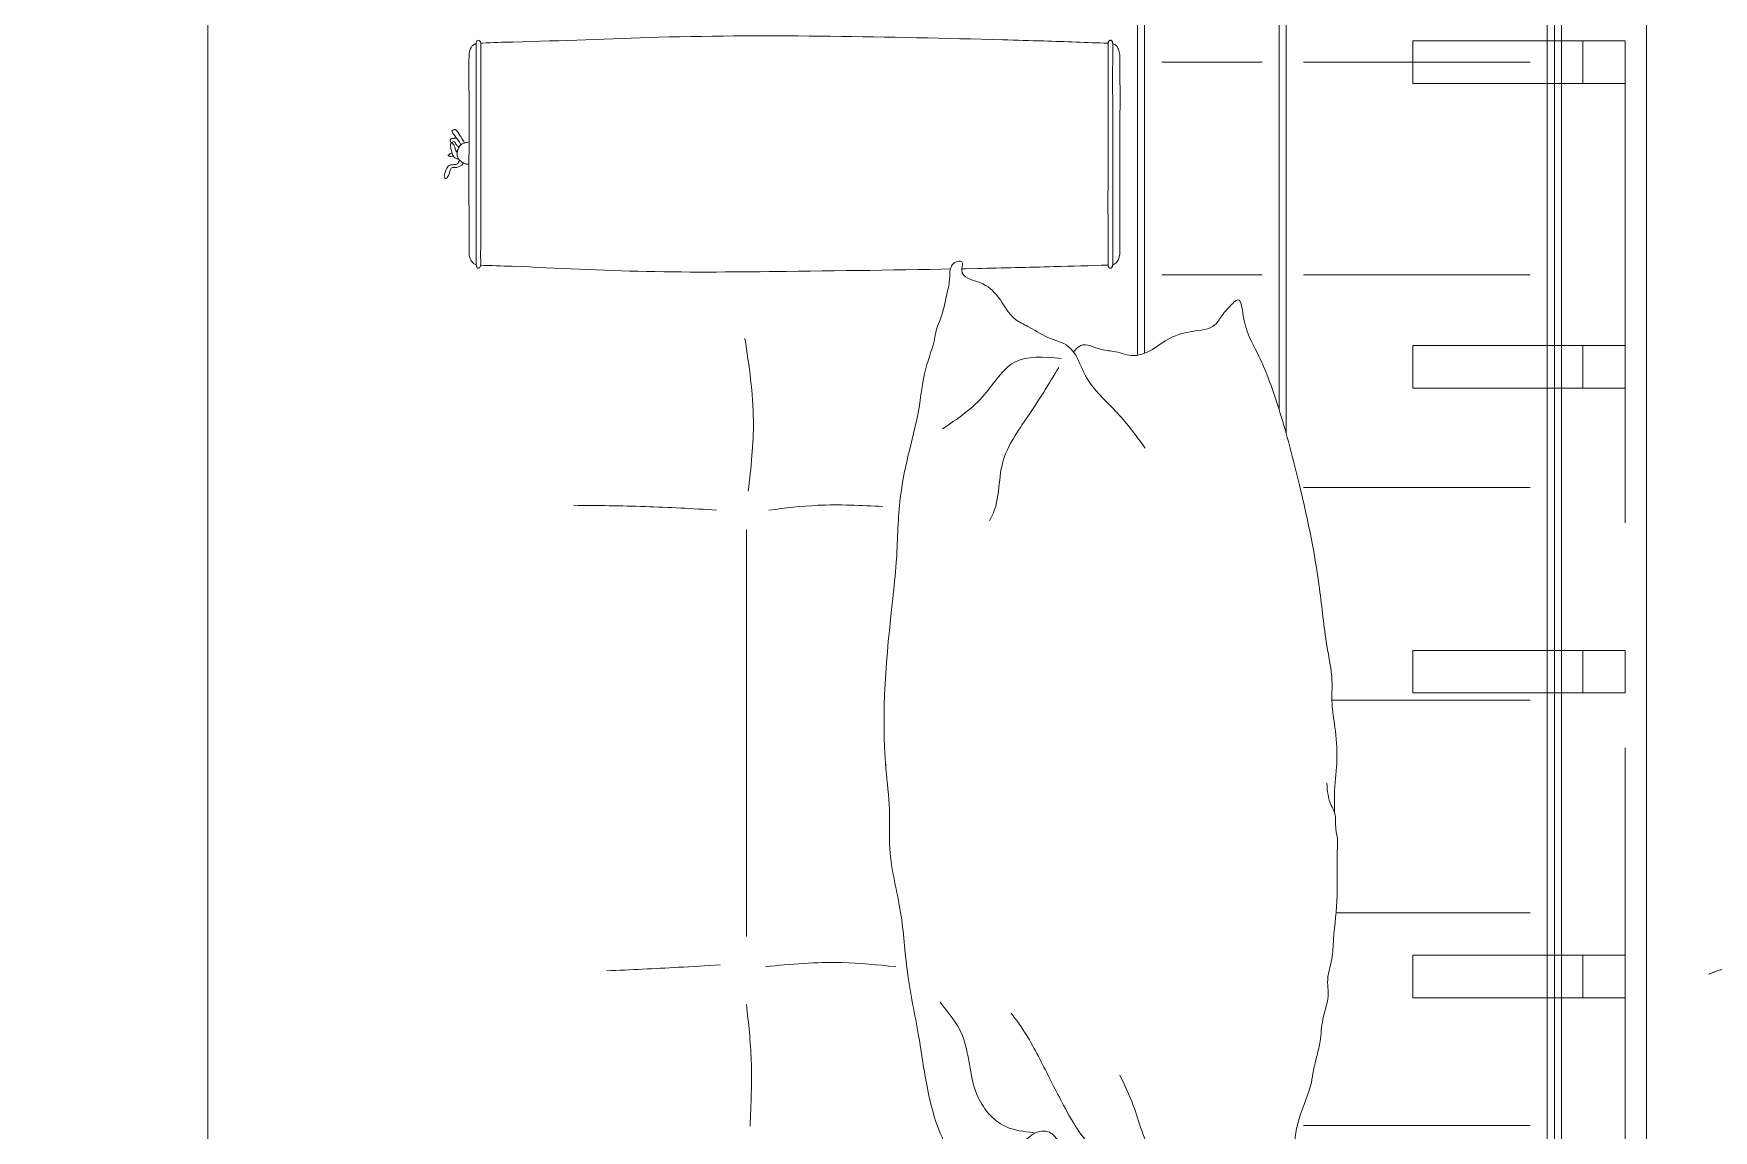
# Model space of a CAD drawing. Header units: centimetres. Extents: x 5488 to 20269, y -31398 to -19684.
# Drawn here: x 6770 to 6888.5, y -23857.8 to -23780.4 of the extents above; entities that cross this region are included whole.
import ezdxf

# ---------------------------------------------------------------- set-up
doc = ezdxf.new("R2010")
doc.units = ezdxf.units.CM
doc.set_wipeout_variables(frame=1)
doc.linetypes.add('HIDDEN', pattern=[9.524999999999999, 6.35, -3.175])
for name, color, linetype, lineweight in [('xxx_Auto_FFE_UPHOLSTERY', 67, 'Continuous', 20), ('xxx_Auto_FFE_WOOD', 36, 'Continuous', 0), ('xxx_Auto_Kaplama_Ahşap Tarama', 16, 'Continuous', 5), ('xxx_Auto_Tefris_Tefris', 32, 'Continuous', 15)]:
    doc.layers.add(name, color=color, linetype=linetype, lineweight=lineweight)
doc.layers.add('xxx_Auto_LANDSCAPE', color=7, linetype='Continuous', lineweight=0, true_color=0x496639)

# ---------------------------------------------------------------- blocks, each defined once
blk = doc.blocks.new('lf01_sedir baza')
at = {"layer": 'xxx_Auto_FFE_WOOD'}
blk.add_lwpolyline([(3509.825064179525, 1346.786187823665), (3509.825064179525, 1350.786187823665, 0.414213562373095), (3508.825064179525, 1351.786187823665), (3235.825064179525, 1351.786187823665, 0.414213562373095), (3234.825064179525, 1350.786187823665), (3234.825064179525, 1346.786187823665, 0.414213562373095), (3235.825064179525, 1345.786187823665), (3508.825064179525, 1345.786187823665, 0.414213562373095)], format="xyb", close=True, dxfattribs=at)
at = {"layer": 'xxx_Auto_FFE_WOOD', "linetype": 'HIDDEN', "ltscale": 5}
blk.add_lwpolyline([(3234.825007155088, 1350.289649663391), (3509.825064179525, 1350.286187823665)], dxfattribs=at)
for points in [[(3330.825064179525, 1350.286187823665), (3327.825064179525, 1350.286187823665), (3327.825064179525, 1347.286187823665), (3330.825064179525, 1347.286187823665)], [(3352.325064179525, 1350.286187823665), (3349.325064179525, 1350.286187823665), (3349.325064179525, 1347.286187823665), (3352.325064179525, 1347.286187823665)], [(3373.825064179525, 1350.286187823665), (3370.825064179525, 1350.286187823665), (3370.825064179525, 1347.286187823665), (3373.825064179525, 1347.286187823665)], [(3395.325064179525, 1350.286187823665), (3392.325064179525, 1350.286187823665), (3392.325064179525, 1347.286187823665), (3395.325064179525, 1347.286187823665)], [(3330.825064179525, 1335.286187823665), (3327.825064179525, 1335.286187823665), (3327.825064179525, 1347.286187823665), (3330.825064179525, 1347.286187823665)], [(3352.325064179525, 1335.286187823665), (3349.325064179525, 1335.286187823665), (3349.325064179525, 1347.286187823665), (3352.325064179525, 1347.286187823665)], [(3373.825064179525, 1335.286187823665), (3370.825064179525, 1335.286187823665), (3370.825064179525, 1347.286187823665), (3373.825064179525, 1347.286187823665)], [(3395.325064179525, 1335.286187823665), (3392.325064179525, 1335.286187823665), (3392.325064179525, 1347.286187823665), (3395.325064179525, 1347.286187823665)]]:
    blk.add_lwpolyline(points, close=True, dxfattribs=at)
at = {"layer": 'xxx_Auto_FFE_WOOD'}
blk.add_lwpolyline([(3526.075064179525, 1344.286187823665), (3526.075064179525, 1126.286187823665, -0.4142135623730945), (3520.075064179525, 1120.286187823665), (3424.575064179525, 1120.286187823665, -0.4142135623730951), (3418.575064179525, 1126.286187823665), (3418.575064179525, 1244.286187823665, 0.4142135623730951), (3412.575064179525, 1250.286187823665), (3224.575064179525, 1250.286187823665, -0.4142135623730945), (3218.575064179525, 1256.286187823665), (3218.575064179525, 1265.286187823665)], format="xyb", dxfattribs=at)
blk = doc.blocks.new('yastık üst')
blk.add_wipeout([(160.79583581244094, -19.765483619812258), (159.66175012774931, -19.516103863109407), (159.08179819912328, -19.440482232955915), (158.71312488241534, -19.4327168347061), (158.21563936002664, -19.303532199747124), (158.00782436458002, -19.126978668373354), (157.89985511077785, -18.898112296095377), (157.88149080302028, -18.657757446957717), (157.8814908030181, -18.65775744696738), (158.26081876271954, -18.556260042775122), (158.51834639676736, -18.583538971181582), (158.86709956986036, -18.449411517474545), (159.12662801653173, -18.048649015807044), (159.3964091263705, -17.298843773886148), (159.62455576571034, -16.77404007513286), (160.38552889302917, -16.028524908451757), (161.3553840166908, -15.373785343226572), (162.01154970233654, -14.764793777344082), (162.56732400278023, -13.76606319830934), (163.19236594168524, -12.643119629693516), (163.48843719598995, -11.886039276850084), (163.71092230290316, -11.359494656120063), (164.1292234664037, -10.819691012766327), (164.25477871706707, -10.67763604320993), (163.91626969518728, -10.33094036504859), (163.796900903682, -10.061806964961193), (163.78248883848332, -9.766540203973861), (163.86765639376017, -9.43658881235639), (164.02240260207748, -9.00214900599272), (164.1261675013552, -8.649647981756985), (164.34802558190975, -7.417563060557569), (164.4792411564839, -6.958421404465739), (164.5394041447673, -6.456591392490054), (164.47925130612612, -5.984651189049345), (164.35389469537466, -5.618904508372722), (163.85106665857543, -4.74452452532492), (163.3605503374423, -3.9868475377865167), (163.10562086083698, -3.4201724168730294), (162.96206879136653, -2.9624927131949477), (162.7963552239833, -2.0548779286087893), (162.64743465211967, -1.2356013045418734), (162.5156087743156, -0.9238807653199501), (162.311438920829, -0.660696647075099), (161.95021709110176, -0.3872492645447494), (161.68671549851473, -0.21283246086254337), (161.3655215632561, 0.04936082938370134), (161.1463589385354, 0.25664753087518477), (160.96095928192142, 0.4326067952268886), (160.77161087023708, 0.627237810227598), (160.6658717180862, 0.7649064883085259), (160.61423054802668, 0.8833851461059794), (160.65300147362782, 1.0109582392028074), (160.73775470289544, 1.0710780098399368), (160.90855976607278, 1.1334698727803953), (161.11387491232912, 1.1783486426034102), (161.4768222881547, 1.22819158579496), (161.93375509425982, 1.3054832317573357), (162.29238067753218, 1.3835080059320006), (162.63468254780247, 1.4798385499289282), (163.40948946571154, 1.7856069397709007), (165.0212177963067, 2.583557577285575), (167.403127562574, 3.4965712641471924), (169.47839300104914, 4.142859235891379), (172.9083586602143, 5.052455239940073), (176.62483800714472, 5.9025997514135895), (180.84394731836164, 6.63605935627875), (184.35620522944387, 7.075610040300987), (186.66305513834993, 7.457806877175045), (188.09135942344057, 7.535697240991439), (189.38924856331016, 7.558690771269781), (190.4092684062706, 7.709076895068421), (191.29657475749164, 7.805808839251071), (192.54626254367923, 7.882980762762315), (193.8451001000095, 7.827885131157856), (195.2156259042828, 7.720866808269108), (196.79018281344, 7.715295224307951), (197.45990218212717, 7.811748178043942), (198.31722338592414, 7.8101504382290585), (199.9640342260979, 7.931271503686304), (201.55428372576833, 8.055357499921882), (202.96803063106557, 8.028616244807154), (203.67836087567136, 7.951363747817922), (204.83839491272388, 7.967672275897769), (205.8489910174, 7.950776944390768), (206.44398966560792, 7.98800358964705), (207.11609432212936, 8.043867838402264), (208.70596557679178, 8.000009320133302), (197.9781435311701, 7.926729086862451), (199.21001438072443, 7.909530886362418), (200.3911013565536, 7.901098873064186), (201.6918243966767, 7.905804442513954), (202.8194859509411, 7.893242205280302), (203.8383738590299, 7.8200410825711515), (205.3845925044916, 7.670739328371525), (206.3502865167557, 7.609218587088449), (207.1410336299864, 7.504540985002194), (207.86438249571296, 7.341317022938455), (208.4839648499701, 7.235152235427563), (209.36960870512547, 7.268581107241673), (209.83349157784846, 7.250983991710655), (210.5494662334872, 7.100040996052911), (211.235816909277, 6.919897809520336), (212.0155801090035, 6.794542615912405), (213.23015526773733, 6.632493659639437), (213.93033630899532, 6.471724321512383), (214.92419910556148, 6.236303331098114), (215.5889493884693, 6.122733485205316), (216.40136687389435, 5.9225566354810155), (216.976207070623, 5.723190124332035), (217.4605700534605, 5.539039159172717), (217.8795743370688, 5.3664946288666755), (218.4795595728141, 5.1094218459910365), (219.39742235673106, 4.983367264564507), (219.97094487736473, 4.86948785629113), (221.03183891859575, 4.706872656348466), (221.78959658239756, 4.507996954697006), (222.23373637392427, 4.406755631813027), (222.96075850158257, 4.100308095907749), (223.38212617892523, 3.9169465463703546), (223.85596276554128, 3.7198449358869397), (224.30937949118393, 3.633713650647593), (224.83608589628494, 3.7044507427990396), (225.12790780739803, 3.7282960067277884), (225.3083369140852, 3.663554708685794), (225.4562333228169, 3.458115159457151), (225.4976249902678, 3.2638705787014572), (225.45498915780743, 3.01271213561256), (225.36351217343878, 2.824013535889179), (225.17405992683575, 2.574347932837327), (224.93550806330256, 2.3031908629209568), (224.59745207737242, 2.0582092721874687), (223.86844824583687, 1.3327466584481016), (223.5843672617735, 0.9784272532759388), (223.50235354253283, 0.5053825640131606), (223.6943215206739, 0.15600132688135204), (223.61018728960053, -0.36418470044897333), (223.41441942349607, -0.6395363484800924), (223.25729260056227, -0.8184305004445207), (223.10757472502365, -1.025644006246182), (223.2561252885017, -1.3619177973790073), (223.45851365766885, -1.7519052899103968), (223.23549365190294, -2.0499970473038474), (223.00090221954883, -2.190859412226601), (222.6837682640122, -2.438223200091528), (222.43996732314977, -2.658460654674059), (222.29627950162347, -2.7578584518460048), (222.11829259519314, -3.242196536505176), (221.91939196686394, -4.1375480129075015), (221.76977284743901, -4.451389449348881), (221.51852507055025, -4.803905604634252), (221.25082183973558, -4.98397300750004), (221.05575911167801, -5.172599977934553), (221.3988094054339, -5.388196994415864), (221.67436250936072, -5.696132440288437), (221.60494757366166, -6.275787472457509), (221.4398852400621, -6.6272708151727215), (221.19842828030096, -7.198873691313963), (221.1327571902669, -7.424156662354321), (221.0578800834735, -7.796333117590109), (221.01193978438107, -8.058281172501665), (221.21925171892775, -8.245443007895929), (221.36924467142705, -8.406833242224025), (221.37096938897125, -8.734528206232653), (221.21342008952294, -8.997852717071893), (220.97561256994567, -9.257091517859692), (220.51441360280455, -9.763041496735852), (220.69946771438563, -10.340621448267896), (220.7220176031171, -10.61290128984696), (220.52790602961565, -11.17979983935885), (220.14702231003017, -11.667960553140219), (219.9543184232631, -12.069699117388964), (220.10102723753937, -12.800065363399554), (220.2623837628243, -13.225814589601356), (220.55282467263748, -14.11838431840441), (220.68001899555827, -14.497422059260089), (221.4333495857288, -14.912677888566364), (222.10111623643846, -15.571000768229084), (222.43124172660302, -16.369704260673174), (222.65386067253618, -16.850668024404328), (222.98503669286322, -17.235026416370502), (223.47745870648353, -17.761372713977252), (223.919233075786, -18.27731596446276), (224.48828339634068, -18.631118179813328), (224.8614641273104, -18.89076692503994), (224.86146412727138, -18.89076692509613), (224.3190284963903, -18.98541468749444), (223.81833004012006, -18.90199093443387), (223.217102287769, -19.021467852767373), (222.26860622532638, -19.105741300149646), (221.05111853212466, -19.39329306739174), (219.75946811011644, -19.93841689712015), (216.70781576707742, -20.90384031583487), (214.1478924074893, -21.37124780756224), (206.8584859000697, -22.583882644075402), (202.81021523509838, -22.970389307965128), (198.60918109630916, -23.27437913863944), (204.9024149055749, -23.72355362623823), (202.4893586260449, -23.780442254795098), (200.51877231645275, -23.580735112564945), (197.21710326906685, -23.808130217632247), (193.5146807943811, -23.938269298941876), (189.1010260413741, -23.909826392989025), (189.1010260413741, -23.909826392989025), (185.72184746072787, -23.774680625846948), (183.07163137692018, -23.587042101535786), (181.18012617614667, -23.404129892958025), (178.5920088858275, -23.172960219405333), (176.1533045363206, -23.05612269446562), (174.62932370033477, -22.92652153268451), (172.0678901075135, -22.476862053209437), (170.6480899566622, -22.13456402711335), (169.1609740857884, -21.780336893620046), (167.6277712423112, -21.51004721140906), (166.21781109648282, -21.28958496933143), (164.6056686153624, -20.861497398943158), (162.66225568008315, -20.35999591665029), (161.86246402823568, -20.056652620281994)]).dxf.layer = 'xxx_Auto_FFE_UPHOLSTERY'
for points in [[(164.2799102403551, -10.69982561352299), (163.8364322193593, -10.19203612829915), (164.1038804452364, -8.739824197340567), (164.2691756990043, -7.744293604799168), (164.5394913707569, -6.447145299074691), (163.9982423451638, -4.964290496047397), (163.4426665631399, -4.131779901636037), (162.8338189643055, -2.332469078819486), (162.3736938303518, -0.7250149859573867), (161.635947965935, -0.1764892042374413), (161.1078383433942, 0.2932292019249871), (160.6113235664525, 0.914108891851356), (161.7262648216984, 1.269820865387373), (164.3324255675398, 2.256535190494105), (168.6287728874722, 3.889312608065666), (173.1126710409244, 5.102484941824514), (180.9798633017872, 6.65415833842053), (184.9849277306912, 7.174894317426151), (187.4830337945677, 7.531312106792029), (189.0913323654495, 7.537959128078001), (190.7374397617532, 7.73637962495377), (193.0038014099155, 7.879504800663199), (195.2094281790214, 7.721157900288745), (196.7901828134545, 7.715295224312285)], [(194.6979512275338, 7.166940153134419), (196.2688895692336, 7.479895774880788), (196.7901828134545, 7.715295224312285), (197.9438555949982, 7.807038460625336), (198.5940789559518, 7.918129986614076), (199.48318950268, 7.909241437435412), (200.9626015366739, 7.898809576081476), (202.6307905425219, 7.900409057685465), (205.7196182312382, 7.644584293500884), (207.0925634662799, 7.513510560409486), (208.7622652373811, 7.224174534758276), (209.4661578694122, 7.272050191189919), (211.3619792354075, 6.892487313136371), (212.9108820124547, 6.689107448815776), (213.9031637481548, 6.478529958234503), (214.9671183666123, 6.228088884639874), (215.8082342819107, 6.08051231754871), (218.9091894165576, 5.07043898525626), (220.1201255128108, 4.881696796288452), (221.8591329005976, 4.487357782314575), (223.2920898630709, 3.957902371956152), (224.4820325592664, 3.640512888243393), (225.3152243122895, 3.658355871537424), (225.4902762257316, 3.336624251445755), (225.1971735498082, 2.591282669476641), (223.9184954645752, 1.384051912955329), (223.4931118030072, 0.532528891302718), (223.72754108146, 0.04466145072183281), (223.6278375994152, -0.3326062142114097), (223.2277617141535, -0.8511914493319637), (223.1066030393267, -1.029100263693181), (223.4402411751817, -1.611527624687369), (222.5853260913009, -2.516678780912116), (222.0005654901724, -3.692714888153205), (221.510889784764, -4.810771211756219), (221.0334185276606, -5.08989938220293), (219.2004985095737, -5.886894659885002), (217.4298849584065, -6.483415322934889), (215.3012753691928, -7.432292218385555)], [(158.7131248824189, -19.43271683470266), (157.9791685821674, -19.08369268264687), (157.9172373139027, -18.5835906850516), (158.5086880291783, -18.5835906850516), (159.3876998562937, -17.32089052792617), (160.4155823464971, -16.0059123905794), (161.9887627609623, -14.79495404622321), (162.4806372947296, -13.92601932353318), (163.2551127902589, -12.50356004996138), (163.893730884447, -11.06794354098201), (165.9660827474945, -9.845566207442971), (168.6099684866531, -7.58602299991071), (171.0617790354681, -5.642112387713496)], [(221.0557591116813, -5.172599977931895), (221.6813119496273, -5.714491050777724), (221.3690839163337, -6.773575513425385), (221.0911958146171, -7.609081206832343), (220.9913748714935, -8.15428602735301), (217.8591305075061, -11.16624288376443), (214.7303038143054, -12.78714104114442), (211.7126414038594, -14.51610408139459), (210.9301583633769, -15.10030125146841)], [(220.9498610153296, -8.006755159800377), (221.3873208881614, -8.50409727628903), (220.6405196008436, -9.583865471664467), (220.1252312389279, -10.24434909585943), (219.8832909637713, -10.95110620032938), (219.916878194992, -11.72787921330746), (219.5190984210822, -12.12420096915957), (219.2889350961959, -12.50838780308732), (219.5190984210822, -13.65727998329567), (221.0214217693519, -14.66592734400001), (222.1354674317972, -15.62850539754254), (222.6756204703324, -16.88359417644097), (223.3227577312045, -17.57172360222648), (224.0657757461577, -18.39224563504831), (224.8457347245985, -18.83133975590681), (222.9959382165689, -19.03283541918063), (219.2803350985705, -20.1466885889331), (216.2249881400494, -21.00592308601881), (212.5133471724585, -21.63150671091535), (207.9794402255811, -22.42484576453171), (203.8328257924968, -22.89589589420029), (199.3399984382431, -23.66192053909799), (196.5706554436911, -23.6945139271902), (193.6785865682214, -23.93653891619761), (181.693537635756, -23.45777483452912), (179.1453174717008, -23.20873959589517), (174.8354023256052, -22.94999450117029), (171.6443774333002, -22.37932288539923), (168.4366748085467, -21.63750456835078), (165.448094852889, -21.11765740572446), (163.247389263026, -20.47883347675997), (162.6286319338342, -20.35050441940439), (161.9564451752394, -20.09191871861731), (160.2078092081592, -19.63737042510002), (159.2159965423471, -19.44960451747102), (158.7131248824189, -19.43271683470266)], [(164.7471004053059, -11.57986570195862), (165.0245364699604, -14.88793768457799), (167.2919779964122, -16.9841160246142), (169.7113648823361, -19.94295443968076)], [(165.3753688821052, -11.73390392369402), (168.8410588057777, -13.92933721280497), (172.0222136993834, -15.68071304367368), (176.1051579818632, -16.58098250745934), (176.1819721442771, -16.62779430617047)], [(210.1274822350679, -20.14231329025097), (212.4601312024115, -18.56101005328128), (216.6549048247452, -17.51910429405325), (218.9060791180254, -15.53116124038752), (219.3566628894478, -13.4799465490596)]]:
    blk.add_spline(points, degree=3)
blk = doc.blocks.new('mimder plan')
blk.add_line((-56.26679740497093, -62), (-27.57515029530441, -62))
for points in [[(-196, -10.5), (-196, -95, 0.4142135623730951), (-191, -100), (-5.99997067260756, -100, -0.4142135623730951), (2.932739243988181e-05, -106), (2.932739243988181e-05, -224.0000000000036, 0.4142135623731054), (6.00002932739244, -230.0000000000036), (97.00005865478215, -230.0000000000036, 0.4142135623730951), (103.0000586547822, -224.0000000000036), (103.0000586547822, -10.5, 0.4142135623730951), (97.00005865478215, -4.5), (-190, -4.5, 0.414213562373095)], [(97.00002932738698, -5.5, -0.4142135623729428), (100.500029327387, -9), (100.5000293273943, -20.4142135623697, -0.414213562373095), (97.00002932739426, -23.9142135623697), (-189.4999999999909, -23.9142135623697, -0.414213562373095), (-192.9999999999891, -20.41421356237333), (-192.9999999999982, -9, -0.4142135623732472), (-189.4999999999982, -5.5)]]:
    blk.add_lwpolyline(points, format="xyb", close=True)
for points in [[(97.00005865478306, -24.4142135623697), (-189.4999999999909, -24.4142135623697, -0.4142135623729902), (-193.4999999999909, -20.41421356237333), (-193.4999999999982, -9, -0.4142135623732038), (-189.4999999999982, -5), (97.00002932738698, -5), (101.000029327387, -9)], [(101.000029327387, -9), (101.0000293273943, -30.4142135623697, -0.4142135623732038), (97.00002932739426, -34.4142135623697), (-173.5, -34.4142135623697)], [(100.5000293273906, -22.3507052354762), (100.5000293273943, -30.4142135623697, -0.414213562373095), (97.00002932739426, -33.9142135623697), (-173.5, -33.9142135623697)]]:
    blk.add_lwpolyline(points, format="xyb")
for points in [[(-89.24999999999636, -6.707106781221228), (-89.24999999999636, -22.70710678122123)], [(-74.24999999999636, -6.707106781221228), (-74.24999999999636, -22.70710678122123)], [(-59.24999999999636, -6.707106781221228), (-59.24999999999636, -22.70710678122123)], [(-44.24999999999636, -6.707106781221228), (-44.24999999999636, -22.70710678122123)], [(-29.24999999999636, -6.707106781221228), (-29.24999999999636, -22.70710678122123)], [(-14.24999999999636, -6.707106781221228), (-14.24999999999636, -22.70710678122123)], [(-89.24999999998909, -25.62132034359092), (-89.24999999998909, -32.70710678121395)], [(-74.24999999998909, -25.62132034359092), (-74.24999999998909, -32.70710678121395)], [(-59.24999999998909, -25.62132034359092), (-59.24999999998909, -32.70710678121395)], [(-44.24999999998909, -25.62132034359092), (-44.24999999998909, -32.70710678121395)], [(-29.24999999998909, -25.62132034359092), (-29.24999999998909, -32.70710678121395)], [(-14.24999999998909, -25.62132034359092), (-14.24999999998909, -32.70710678121395)]]:
    blk.add_lwpolyline(points)
for points in [[(-90.57892262501446, -36.48853750923445), (-90.74034449088504, -41.02267320532701), (-90.82255341316886, -43.91764566550046), (-91.0038323497447, -68.20856276118138), (-90.66810410869766, -78.45352208227632), (-90.58703161199992, -80.63318948953383), (-90.57863405160424, -80.7507268126792)], [(-90.61770753731071, -36.16829305965803), (-90.54150371145988, -36.16013036361255), (-90.31211340564732, -36.16172122945864), (-89.76425516296513, -36.16172122945864), (-89.22085014170625, -36.16500714455833), (-85.90130435799801, -36.16172122945864), (-85.30198014460439, -36.16172122945864), (-82.67041008018168, -36.16172122945864), (-81.44922586699067, -36.16172122945864), (-80.21084544820951, -36.16172122945864), (-79.18044698551785, -36.16172122945864), (-78.63348909066735, -36.16172122945864), (-77.45985785702214, -36.16172122945864), (-76.84960786351621, -36.16172122945864), (-76.40759435950713, -36.16172122945864), (-75.42863491450407, -36.16172122945864), (-75.07773096133133, -36.1614230319683), (-74.96493930709948, -36.16172122945864), (-74.91213205727581, -36.16635321979265), (-74.84112321168323, -36.1825317509647), (-74.78090246294778, -36.21499036810565), (-74.74297616646254, -36.2532940736055), (-74.72530383392768, -36.28220525146753), (-74.71873045803659, -36.32601768697714), (-74.72530383392768, -36.36763957096264), (-74.74940664008136, -36.40707072779333), (-74.78915184382822, -36.44342237349338), (-74.86553747889957, -36.47607520833844), (-74.95537455742306, -36.49031414449564), (-75.04670469478151, -36.49031414449564), (-75.19073347208177, -36.49031414449564), (-75.47660982349407, -36.49031414449564), (-75.7311516110858, -36.49031414449564), (-76.09600986945952, -36.49031414449564), (-76.57636784647366, -36.49031414449564), (-76.91955666045396, -36.49031414449564), (-79.74727078573233, -36.49585066608779), (-81.0672917935517, -36.49031414449564), (-82.5838908484111, -36.49031414449564), (-83.93189368723506, -36.49031414449564), (-84.75705903889866, -36.49031414449564), (-86.7799246026334, -36.49031414449564), (-89.83546746252068, -36.49031414449564), (-90.30769704724844, -36.49031414449564), (-90.54505511573007, -36.49031414449564), (-90.56405322397586, -36.48948958284018), (-90.61770753731071, -36.48374231429625), (-90.67467747964838, -36.46840810238064), (-90.72874248315202, -36.44279846771678), (-90.76232334729866, -36.40707072779333), (-90.78642615345052, -36.36763957096264), (-90.79519074021664, -36.32601768697714), (-90.78642615345052, -36.28220525146753), (-90.76232334729866, -36.24277409463684), (-90.72507378936461, -36.20991476800918), (-90.67467747964838, -36.18362744721526), (-90.61770753731071, -36.16829305965803)], [(-90.54211294436936, -36.16172122945864), (-90.40078382232787, -35.89884679204988), (-90.17071309883067, -35.76302820684577), (-89.75439484239723, -35.66225967543141), (-89.19094882336321, -35.65973623895115), (-87.80646331583739, -35.65130656655674), (-84.98270819210484, -35.65616139901977), (-78.24368383233195, -35.65313118230551), (-76.67652217679824, -35.65678312099408), (-75.9578252918709, -35.66225967543141), (-75.75733514498097, -35.66225967543141), (-75.46372123162291, -35.71483466829523), (-75.18544528091843, -35.83889849019033), (-75.0408294709323, -35.98647148742748), (-74.98605073946783, -36.08943074599665), (-74.96329638272618, -36.16829305965803)], [(-74.93281170736009, -36.48847669404131), (-74.82346928872175, -40.31639296934736), (-74.69271607558949, -45.70523144180697), (-74.488191319424, -59.19057843385235), (-74.48461206341926, -69.05110494797918), (-74.84610684047766, -78.52675781017388), (-74.92469850374619, -80.74929232068462)], [(-25.45033968953976, -60.65776822118278), (-25.73637347704243, -55.28905060324905), (-25.44035765907211, -51.47055564969924)], [(-57.65063447132889, -60.41642881125881), (-57.98694226100451, -56.97452930673899), (-57.9028622142032, -52.37970351941476)], [(-58.98081502890636, -61.87381463614292), (-63.96837844209585, -61.51057073356787), (-69.74866470290726, -62.10497071094142)], [(-22.77664921088399, -62), (-18.82509776923507, -61.66377816653403), (-14.2009307482349, -61.74782887251058)], [(-25.56822578096944, -63.86270735669677), (-25.4000656873668, -66.80464364716318), (-25.14783794449431, -71.84797114919274)], [(-57.65063447132889, -64.11486897941359), (-57.9028622142032, -69.15819648144316), (-57.98694226100451, -74.20152398347273)], [(-75.1051694641119, -80.74829657807277), (-75.00792089816423, -80.74710168134334), (-74.90826493565328, -80.7514829600259), (-74.84957814685731, -80.76515479597947), (-74.77327551019516, -80.80709903605748), (-74.73954085908917, -80.84429471661133), (-74.71873045803659, -80.90920758734137), (-74.72530383392768, -80.95302002285098), (-74.74940664008136, -80.99245117967803), (-74.8019941606708, -81.02531050630932), (-74.88351558064642, -81.06589084715961), (-74.91702952241758, -81.06912294181893), (-75.1051694641119, -81.07230932376842), (-75.39265662304751, -81.07350422049785), (-75.81706202500754, -81.071972225036), (-83.04085349816341, -81.07609580103599), (-84.60629033202895, -81.07350422049785), (-86.7196535300518, -81.06912294181893), (-90.29341757027396, -81.07350422049785), (-90.48185644245314, -81.07131358116021), (-90.57169339261054, -81.06912294181893), (-90.63870433649572, -81.06266396342835), (-90.72507378936461, -81.02531050630932), (-90.78642615345052, -80.95302002285098), (-90.78642615345052, -80.86758587899385), (-90.73175476981669, -80.80118895591295), (-90.67467747964838, -80.76900789909996), (-90.61770753731071, -80.7514829600259), (-90.5787831741236, -80.74866615853898), (-90.4205042067315, -80.74929232068462), (-90.19700711585938, -80.74710168134334), (-89.83546746252068, -80.74710168134334), (-84.55268831369722, -80.73262571127998), (-80.3193895915665, -80.74710168134334), (-78.85452417011948, -80.7514829600259), (-76.6710441496125, -80.74710168134334), (-75.33334777885284, -80.7514829600259), (-75.1051694641119, -80.74829657807277)], [(-74.96496602029401, -81.07350422049785), (-75.05507182815018, -81.24875378689467), (-75.45605212193004, -81.52039078166126), (-76.02610975755124, -81.5675531322122), (-76.77287363808318, -81.55615013643546), (-78.93231010229829, -81.57515615040757), (-86.05463989951932, -81.56639368087053), (-88.18589645816974, -81.58556197570579), (-89.60539686739321, -81.57515615040757), (-90.11486889497428, -81.5036342877138), (-90.32187566230823, -81.40024121001261), (-90.47090051644773, -81.24875378689467), (-90.52940411282361, -81.13482730011674), (-90.54800425638132, -81.06912294181893), (-90.54513219004912, -81.0657944991508)], [(-83.62545454371866, -81.57946597335831), (-83.55664055232228, -81.856159740375), (-83.4852649056902, -82.06224786452367), (-83.27908812880378, -82.2738525399327), (-82.97215710442288, -82.38951766059836), (-82.70022699927176, -82.41057647016714), (-82.46781148373702, -82.3482708862357), (-82.2777602927581, -82.18687585425141), (-82.13356076556556, -81.95432862826783), (-82.05659045629545, -81.72212752946871), (-82.04441695732748, -81.57971628373343)], [(-83.54795485373506, -81.88968315788952), (-83.95188830788175, -82.12967569639295), (-84.39840439984073, -82.44303553563441), (-84.50856076798482, -82.60120081401692), (-84.47941723044096, -82.65628732697223), (-84.4314963413326, -82.75804684434843), (-84.43142605461799, -82.75827806528832), (-84.16269683057726, -82.65769871506564), (-83.70899743044902, -82.32167028701588), (-83.51807620324325, -82.19056731875753), (-83.4228901658098, -82.15367383763441)], [(-83.8610569083121, -82.43845834348758), (-83.87616239371528, -82.61902702102816), (-83.85541524955079, -82.73012705676229), (-83.84179498364028, -82.82320248227188), (-83.71089793008105, -82.90854608227892), (-83.62941392258836, -82.89144569842756), (-83.59169957739869, -82.84025644961002), (-83.62941392258836, -82.6966912802236), (-83.63669918045161, -82.60390585003188), (-83.52148127203873, -82.52014562031036), (-83.34370518119795, -82.3998095547613), (-83.28518556743984, -82.32238280618185)], [(-82.41571916153225, -82.31666891848727), (-82.47533430173462, -82.52354985880811), (-82.65676461570365, -82.70329255308752), (-82.98414002553181, -82.81380593483482), (-83.3215326576701, -82.88052045107179), (-83.45219991109298, -82.88405702856835), (-83.52958290293827, -82.83898900585336), (-83.55357070415084, -82.79556453491386), (-83.45895135018327, -82.69004308681542), (-83.41259836239806, -82.64396509033395), (-83.18746810472476, -82.56194656284788), (-82.94046316605636, -82.46922402358905), (-82.8212586684258, -82.40048912458224)], [(-83.04445536370076, -82.36782549784039), (-83.01753387316967, -82.39735804909651), (-82.99006011916026, -82.49002769926665)], [(-82.84531468332534, -82.77650801280834), (-82.79683583256156, -82.87735371050076), (-82.75760301353876, -82.9473503664558), (-82.71123407587038, -83.00798167021276), (-82.67488698564011, -83.05073264253588), (-82.62547393957175, -82.98375612007294), (-82.59078978883554, -82.93197994727234), (-82.6027471059715, -82.85217813691997), (-82.61470442310565, -82.77237632656761), (-82.63099078906089, -82.68729070563131)], [(-82.32373280466163, -82.24732305347425), (-82.18265706169586, -82.31414927815786), (-82.05104732773361, -82.44208551854172), (-82.02025407122892, -82.58555625741428), (-82.00424747097713, -82.77134713714986), (-81.99702772561977, -82.88020033632347), (-81.9638435741781, -82.98261196081876), (-81.67393573786467, -83.17666333405941), (-81.39126065959681, -83.27948061918505), (-81.22685104584889, -83.32649453296472), (-81.1458333619521, -83.3113360082134), (-81.04764247104868, -83.24018773139687), (-81.17333232044803, -83.0667246646517), (-81.44631350879536, -82.95831101616204), (-81.81889979099469, -82.7504003060385), (-81.81889979099469, -82.58555625741428), (-81.82613322150792, -82.44084932642727), (-81.89948231981361, -82.23086405698268), (-82.02718945470224, -82.04227164008626), (-82.15262103735404, -81.99324034147867)]]:
    blk.add_spline(points, degree=3)
blk.add_blockref('yastık üst', (-233.0886649423446, -28.22640176389905))
blk = doc.blocks.new('A$Caa46bac8')
blk.add_blockref('lf01_sedir baza', (-3524.317704866644, -1348.528828510785))
at = {"layer": 'xxx_Auto_FFE_UPHOLSTERY'}
blk.add_blockref('mimder plan', (-105.7426700145106, 1.757359312879998), dxfattribs=at)
blk = doc.blocks.new('palm_plan')
at = {"color": 0}
for p, q in [((-35.70663038191378, 74.410808784869), (-52.98413269116827, 98.95932998445187)), ((-52.98413269116827, 98.95932998445187), (-46.84102143616565, 87.45221034506449)), ((-23.80435169049179, 73.26009603593047), (-39.93002000458091, 97.80861854384602)), ((-39.93002000458091, 97.80861854384602), (-36.47451801908301, 80.54793908476495)), ((-22.26857387674136, 78.24651489522057), (-29.56351912691025, 95.8907648345039)), ((-29.56351912691025, 95.8907648345039), (-23.80435169049179, 73.26009603593047)), ((-46.84102143616565, 87.45221034506449), (-62.19879957367266, 94.74005339389805)), ((-62.19879957367266, 94.74005339389805), (-52.98413269116827, 84.00007471491426)), ((-21.88462751874522, 91.67148824395099), (-22.26857387674136, 78.24651489522057)), ((-16.12546008232675, 54.84870513624264), (-21.88462751874522, 91.67148824395099)), ((-12.28601681765576, 92.05505872415233), (-13.82179463140619, 72.10938459532463)), ((-11.51812664107456, 71.72581411512238), (-12.28601681765576, 92.05505872415233)), ((-52.98413269116827, 84.00007471491426), (-70.26163500042367, 86.68506938465998)), ((-70.26163500042367, 86.68506938465998), (-48.37679924991608, 79.78079812436044)), ((-36.47451801908301, 80.54793908476495), (-41.84974163691641, 90.52077549501246)), ((-41.84974163691641, 90.52077549501246), (-35.70663038191378, 74.410808784869)), ((-13.82179463140619, 72.10938459532463), (-16.89335025890796, 87.45221034506449)), ((-16.89335025890796, 87.45221034506449), (-16.12546008232675, 54.84870513624264)), ((-36.85846437707914, 60.21869447573499), (-62.58274593166971, 77.09580345461472)), ((-62.58274593166971, 77.09580345461472), (-41.46579781833225, 57.53369980598927)), ((-48.37679924991608, 79.78079812436044), (-41.84974163691641, 74.79437926507035)), ((-5.375015386071027, 77.09580345461472), (-8.83051483215695, 60.60226495593724)), ((-3.071347395739394, 37.58802567716157), (-5.375015386071027, 77.09580345461472)), ((36.15903166217868, 67.82188106386002), (44.90009571580231, 77.20937459507513)), ((-35.70663038191378, 64.82154154649015), (-46.07313125958444, 75.56152022547485)), ((-46.07313125958444, 75.56152022547485), (-36.85846437707914, 60.21869447573499)), ((-41.84974163691641, 74.79437926507035), (-35.70663038191378, 64.82154154649015)), ((-10.36629264590829, 53.31442190710277), (-11.51812664107456, 71.72581411512238)), ((2.303876222094004, 70.1915308859825), (-1.151625763403899, 53.69799369563771)), ((2.303876222094004, 53.69799369563771), (2.303876222094004, 70.1915308859825)), ((30.29720342735618, 58.60068317820242), (36.15903166217868, 67.82188106386002)), ((-1.919513400573123, 65.97225429542868), (-3.071347395739394, 37.58802567716157)), ((-1.151625763403899, 53.69799369563771), (-1.919513400573123, 65.97225429542868)), ((-41.46579781833225, 57.53369980598927), (-64.11852374542013, 62.13654818507712)), ((-64.11852374542013, 62.13654818507712), (-49.1446868870853, 53.69799369563771)), ((-8.83051483215695, 60.60226495593724), (-10.36629264590829, 53.31442190710277)), ((-42.77044345435115, 48.2542706423128), (-54.94950278893793, 53.5774203578203)), ((-54.94950278893793, 53.5774203578203), (-46.57639949640998, 53.19719528468886)), ((-46.57639949640998, 53.19719528468886), (-50.00175866455629, 53.95764543095174)), ((5.37543184959577, 34.90303100741494), (2.303876222094004, 53.69799369563771)), ((-30.97197845426399, 42.55089454534118), (-66.3673709151135, 52.43674513842598)), ((-66.3673709151135, 52.43674513842598), (-42.77044345435115, 48.2542706423128)), ((-29.06900170294011, 40.26954410655253), (-58.37486195708516, 45.97292020352415)), ((-58.37486195708516, 45.97292020352415), (-30.97197845426399, 42.55089454534118)), ((-27.92721362061729, 38.74864512235945), (-50.00175866455629, 41.02999425281541)), ((-50.00175866455629, 41.02999425281541), (-29.06900170294011, 40.26954410655253)), ((-35.91972257864563, 38.36842004922801), (-22.59887516173512, 36.84751975670224)), ((-22.59887516173512, 36.84751975670224), (-27.92721362061729, 38.74864512235945)), ((-89.17843678241297, 34.02727617967957), (-98.39132099787639, 35.56126110893274)), ((-98.39132099787639, 35.56126110893274), (-83.03651397210433, 29.4253200835883)), ((-72.28815159347505, 25.59035579795636), (-89.17843678241297, 34.02727617967957)), ((-35.43661727103427, 37.09524734651859), (-18.54632954268436, 31.72629813163439)), ((13.05432091834973, 18.40949250873746), (5.37543184959577, 34.90303100741494)), ((-83.03651397210433, 29.4253200835883), (-77.6623315130837, 24.82336267916344)), ((-48.48820070352849, 14.08546424939414), (-69.21719018832118, 33.26028306088665)), ((-69.21719018832118, 33.26028306088665), (-58.46882527028083, 18.68742034548632)), ((-18.54632954268436, 31.72629813163439), (-49.25594105481741, 31.72629813163439)), ((-49.25594105481741, 31.72629813163439), (-17.01084884010743, 28.65832696479538)), ((-80.73329291823848, 22.52238463111735), (-102.2300227543192, 28.65832696479538)), ((-102.2300227543192, 28.65832696479538), (-93.01713853885576, 21.75539151232442)), ((-77.6623315130837, 24.82336267916344), (-88.41069643112405, 28.65832696479538)), ((-88.41069643112405, 28.65832696479538), (-80.73329291823848, 22.52238463111735)), ((-58.46882527028083, 18.68742034548632), (-72.28815159347505, 25.59035579795636)), ((-17.01084884010743, 28.65832696479538), (-40.81079719064292, 26.35734891674929)), ((-40.81079719064292, 26.35734891674929), (-18.36137910685284, 17.23815650925098)), ((-106.068724510762, 19.45441346427924), (-116.8170868893912, 7.182530105256774)), ((-93.01713853885576, 21.75539151232442), (-111.4429044303706, 19.45441346427924)), ((-111.4429044303706, 19.45441346427924), (-106.068724510762, 19.45441346427924)), ((-35.43661727103427, 10.25049996376219), (-53.0946428112602, 22.52238463111735)), ((-53.0946428112602, 22.52238463111735), (-48.48820070352849, 14.08546424939414)), ((-116.8170868893912, 7.182530105256774), (-105.300984159474, 15.61945048697999)), ((-112.2106447816595, 5.648543867670924), (-89.9461771337019, 17.92042853502608)), ((-96.85584029529946, 16.38644229744023), (-112.2106447816595, 5.648543867670924)), ((-105.300984159474, 15.61945048697999), (-96.85584029529946, 16.38644229744023)), ((-81.50103326952649, 17.15343541623315), (-100.6945420517422, 4.881550748877999)), ((-89.9461771337019, 17.92042853502608), (-97.62358064658747, 11.78448620134805)), ((-97.62358064658747, 11.78448620134805), (-81.50103326952649, 17.15343541623315)), ((-86.1074753772582, 12.55147932014097), (-73.05588940535199, 14.85245736818706)), ((-73.05588940535199, 14.85245736818706), (-65.3784884318784, 13.31847113060121)), ((-26.99147340685977, 5.648543867670924), (-37.73983578548814, 18.68742034548632)), ((-37.73983578548814, 18.68742034548632), (-35.43661727103427, 10.25049996376219)), ((-17.77858919139635, 4.114558938417758), (-30.83017516330256, 14.85245736818706)), ((-30.83017516330256, 14.85245736818706), (-26.99147340685977, 5.648543867670924)), ((-100.6945420517422, 4.881550748877999), (-86.1074753772582, 12.55147932014097)), ((-65.3784884318784, 13.31847113060121), (-86.87521572854712, 4.881550748877999)), ((-73.82362975664091, 6.415536986463849), (-93.78487889014468, -1.254390276467348)), ((-86.87521572854712, 4.881550748877999), (-71.52041124218704, 7.949521915716105)), ((-56.16560421641498, 8.71651503450903), (-73.82362975664091, 6.415536986463849)), ((-71.52041124218704, 7.949521915716105), (-56.16560421641498, 8.71651503450903)), ((-66.91396913445533, 4.114558938417758), (-51.55916210868327, 5.648543867670924)), ((-51.55916210868327, 5.648543867670924), (-42.34627789321985, 4.114558938417758)), ((-80.73329291823848, 0.2795946527858177), (-96.85584029529946, -6.623339491351544)), ((-93.78487889014468, -1.254390276467348), (-79.96555256694955, 3.347565819624833)), ((-63.84300772930055, 3.347565819624833), (-80.73329291823848, 0.2795946527858177)), ((-79.96555256694955, 3.347565819624833), (-66.91396913445533, 4.114558938417758)), ((-42.34627789321985, 4.114558938417758), (-63.84300772930055, 3.347565819624833)), ((-96.85584029529946, -6.623339491351544), (-73.82362975664091, -2.788376514053198)), ((-50.79142175739435, -4.322361443305454), (-74.59137010792983, -8.157325728937394)), ((-73.82362975664091, -2.788376514053198), (-46.95272000095156, -1.254390276467348)), ((-29.29469446072562, -3.555369632846123), (-50.79142175739435, -4.322361443305454)), ((-46.95272000095156, -1.254390276467348), (-29.29469446072562, -3.555369632846123)), ((-74.59137010792983, -8.157325728937394), (-46.95272000095156, -7.390332610144469)), ((-46.95272000095156, -7.390332610144469), (-33.90113656845733, -11.22529689577641)), ((-27.71435251035291, -13.75133959219329), (-57.70108491899191, -16.59424611066061)), ((-33.90113656845733, -11.22529689577641), (-27.71435251035291, -13.75133959219329)), ((29.24570927352124, -13.53331403454558), (45.37234496064866, -18.59078182829217)), ((29.24570927352124, -13.53331403454558), (40.16212223759703, -14.90138378305073)), ((40.16212223759703, -14.90138378305073), (35.50158050216032, -12.76738171363831)), ((35.50158050216032, -12.76738171363831), (62.00841479671726, -21.59438938143649)), ((-44.6494989470857, -17.36123922945353), (-78.43007186437262, -18.12823103991377)), ((-78.43007186437262, -18.12823103991377), (-53.0946428112602, -21.19620220675279)), ((-57.70108491899191, -16.59424611066061), (-44.6494989470857, -17.36123922945353)), ((-31.59791551459148, -18.8952241587067), (-40.04305683935399, -26.56515142163698)), ((-36.20435762232319, -20.42921039629255), (-31.59791551459148, -18.8952241587067)), ((45.37234496064866, -18.59078182829217), (35.56709347590368, -20.40866472353446)), ((62.00841479671726, -21.59438938143649), (53.07570895732806, -16.9383847474146)), ((53.07570895732806, -16.9383847474146), (79.48544630460219, -27.70539489119437)), ((-68.44944983703226, -25.03116649238473), (-82.26877362081541, -23.49718025479888)), ((-82.26877362081541, -23.49718025479888), (-76.12685081050677, -28.09913765922283)), ((-53.0946428112602, -21.19620220675279), (-76.12685081050677, -21.19620220675279)), ((-76.12685081050677, -21.19620220675279), (-68.44944983703226, -25.03116649238473)), ((-59.23656562156884, -35.0020718033611), (-46.18497964966264, -21.96319532554571)), ((-46.18497964966264, -21.96319532554571), (-54.63012351383713, -31.16710882606185)), ((-53.86238316254912, -35.0020718033611), (-36.20435762232319, -20.42921039629255)), ((-30.10665358863844, -27.60538200394967), (-12.86389027807309, -19.50466203028282)), ((35.56709347590368, -20.40866472353446), (52.36111511349645, -22.27960856611662)), ((52.36111511349645, -22.27960856611662), (44.03756918748968, -24.96382619338237)), ((79.48544630460219, -27.70539489119437), (70.84402368882456, -20.23638830241634)), ((70.84402368882456, -20.23638830241634), (93.51231113105405, -34.47211327008699)), ((129.2330581028291, -23.51463864820835), (107.0112906632758, -21.95369159579968)), ((116.3860979289148, -26.98340842207836), (129.2330581028291, -23.51463864820835)), ((-76.12685081050677, -28.09913765922283), (-90.7139174849899, -25.03116649238473)), ((-90.7139174849899, -25.03116649238473), (-80.73329291823848, -29.633122588476)), ((-75.35911045921785, -44.20598530387724), (-67.68170948574425, -28.09913765922283)), ((-60.00430597285776, -25.79815961117765), (-70.75267089089812, -55.71087685243947)), ((-67.68170948574425, -28.09913765922283), (-60.00430597285776, -25.79815961117765)), ((-60.00430597285776, -31.16710882606185), (-52.32690245997128, -25.03116649238473)), ((-52.32690245997128, -25.03116649238473), (-59.23656562156884, -35.0020718033611)), ((-40.04305683935399, -26.56515142163698), (-44.6494989470857, -37.3030498514072)), ((-44.6494989470857, -37.3030498514072), (-30.10665358863844, -27.60538200394967)), ((25.21620564176555, -35.41962965461062), (20.93318104337595, -26.31651192383197)), ((40.70063110491628, -40.89643319157312), (29.11981894829114, -27.36923238095733)), ((29.11981894829114, -27.36923238095733), (40.23052807427848, -45.78796479180437)), ((44.03756918748968, -24.96382619338237), (63.96710606625493, -33.03962826290535)), ((93.51231113105405, -34.47211327008699), (82.1781674099393, -27.35425078625212)), ((93.51231113105405, -34.47211327008699), (87.39363409581165, -26.63653144469117)), ((87.39363409581165, -26.63653144469117), (109.615404074777, -33.92095058648465)), ((109.615404074777, -33.92095058648465), (102.150277607454, -28.71779461734604)), ((102.150277607454, -28.71779461734604), (126.1081215011454, -29.75842554950759)), ((126.1081215011454, -29.75842554950759), (116.3860979289148, -26.98340842207836)), ((-89.17843678241297, -31.93410063652209), (-105.300984159474, -35.0020718033611)), ((-80.73329291823848, -29.633122588476), (-102.2300227543192, -29.633122588476)), ((-102.2300227543192, -29.633122588476), (-89.17843678241297, -31.93410063652209)), ((-90.7139174849899, -54.94388373364654), (-73.05588940535199, -32.70109375531501)), ((-73.05588940535199, -32.70109375531501), (-75.35911045921785, -44.20598530387724)), ((-70.75267089089812, -55.71087685243947), (-60.00430597285776, -31.16710882606185)), ((-54.63012351383713, -31.16710882606185), (-62.30752702672362, -45.73997023313041)), ((63.96710606625493, -33.03962826290535), (54.38431739294901, -33.79533697808165)), ((-105.300984159474, -35.0020718033611), (-86.87521572854712, -35.0020718033611)), ((-86.87521572854712, -35.0020718033611), (-103.765503456897, -39.60402920778506)), ((-91.48165783627883, -44.20598530387724), (-82.26877362081541, -36.53605804094695)), ((-82.26877362081541, -36.53605804094695), (-90.7139174849899, -54.94388373364654)), ((-62.30752702672362, -45.73997023313041), (-53.86238316254912, -35.0020718033611)), ((33.48750702663347, -43.94678494339223), (25.21620564176555, -35.41962965461062)), ((48.9989999160598, -40.97940164598367), (42.67761571367737, -34.1040509569948)), ((42.67761571367737, -34.1040509569948), (53.7883251325602, -52.52278620941888)), ((54.38431739294901, -33.79533697808165), (81.77273023194812, -40.66843843774132)), ((-93.01713853885576, -40.3710210182453), (-106.068724510762, -51.1089194480146)), ((-103.765503456897, -39.60402920778506), (-93.01713853885576, -40.3710210182453)), ((54.10735904183457, -64.23435406942735), (40.70063110491628, -40.89643319157312)), ((56.10952354220717, -54.67479000571529), (48.9989999160598, -40.97940164598367)), ((81.77273023194812, -40.66843843774132), (63.69428734381927, -39.63616963847471)), ((63.69428734381927, -39.63616963847471), (77.02962268613919, -47.43316452084946)), ((-106.068724510762, -51.1089194480146), (-97.62358064658747, -44.20598530387724)), ((-97.62358064658747, -44.20598530387724), (-101.4622824030312, -59.54583982973872)), ((-101.4622824030312, -59.54583982973872), (-91.48165783627883, -44.20598530387724)), ((50.0316388348665, -67.81255832764327), (33.48750702663347, -43.94678494339223)), ((40.23052807427848, -45.78796479180437), (50.0316388348665, -67.81255832764327)), ((61.83905372450499, -56.43511208399377), (54.08632126275461, -43.15906159375027)), ((54.08632126275461, -43.15906159375027), (61.81387492837166, -59.20229319782175)), ((77.02962268613919, -47.43316452084946), (93.32836388533633, -56.96282320376213)), ((53.7883251325602, -52.52278620941888), (60.45392174745484, -68.34252080301121)), ((62.97654409398274, -48.3570586588703), (67.66515610011629, -70.96917548704187)), ((86.11712953267397, -54.33616851973147), (79.32564120417555, -52.3523501462796)), ((79.32564120417555, -52.3523501462796), (88.41314943908401, -59.2553562714329)), ((62.60301325665841, -66.02233158387025), (56.10952354220717, -54.67479000571529)), ((67.66515610011629, -70.96917548704187), (61.83905372450499, -56.43511208399377)), ((88.41314943908401, -59.2553562714329), (79.07800098497682, -56.18170756644486)), ((79.07800098497682, -56.18170756644486), (95.96859759263225, -70.8263969863383)), ((99.64974808771785, -63.838173892751), (86.11712953267397, -54.33616851973147)), ((93.32836388533633, -56.96282320376213), (99.64974808771785, -63.838173892751)), ((-21.11316763490959, -57.48458144435426), (-24.00197659624064, -68.02243243428438)), ((61.81387492837166, -59.20229319782175), (66.30520401467675, -80.10940237692557)), ((79.32150296387044, -76.19482798832632), (75.00228077800784, -59.75991182465987)), ((75.00228077800784, -59.75991182465987), (75.22060425366453, -82.54021620194635)), ((63.48872516663323, -85.61611342095875), (54.10735904183457, -64.23435406942735)), ((66.30520401467675, -80.10940237692557), (62.60301325665841, -66.02233158387025)), ((80.26170902514605, -66.41176478786474), (79.32150296387044, -76.19482798832632)), ((82.15901959099483, -91.76340941996932), (80.26170902514605, -66.41176478786474)), ((95.96859759263225, -70.8263969863383), (85.15174496816053, -66.88641567559807)), ((85.15174496816053, -66.88641567559807), (93.2990457534197, -83.57248287494167)), ((-24.00197659624064, -68.02243243428438), (-25.0789167970479, -80.8041160241728)), ((60.45392174745484, -68.34252080301121), (63.48872516663323, -85.61611342095875)), ((82.75501323975823, -73.03596231490428), (82.15901959099483, -91.76340941996932)), ((86.73002272021313, -80.52649173238933), (82.75501323975823, -73.03596231490428)), ((95.02847198911513, -95.30941237063234), (86.73002272021313, -80.52649173238933)), ((93.2990457534197, -83.57248287494167), (90.36081730430305, -79.0726358343054)), ((90.36081730430305, -79.0726358343054), (95.02847198911513, -95.30941237063234))]:
    blk.add_line(p, q, dxfattribs=at)
for points in [[(56.14363322604095, 74.49069166304616), (75.62786656128537, 78.86044353846228), (59.72237032385965, 72.50444092952421), (48.58852270371972, 69.32643897088838), (66.87984198008326, 71.70994011278162), (46.59974176912056, 62.54580123891719)], [(-15.50943557061601, -87.30283910536491), (-5.650718869919729, -104.667624883783), (-11.63350273819469, -88.61801813130751), (-16.76277437836052, -78.2376119870869), (-6.234946410874727, -93.38417188860603), (-13.07829023674913, -72.20794580492839)]]:
    blk.add_lwpolyline(points, dxfattribs=at)
for centre, radius, start, end in [((99.169737181056, 53.29780423129614), 81.80964250274616, 133.8194353844676, 142.4149887049304), ((82.97862138750406, 82.63982042755651), 50.09976615149266, 143.6631003810137, 162.8703788674426), ((64.92215517212662, 79.91771538428475), 34.24708764029177, 126.9528534423017, 151.8694190464421), ((90.53285218348628, 79.13587585796085), 53.9838089348687, 149.0425335133883, 166.4483793290283), ((85.75678897238231, 51.51898266627359), 56.24421271117682, 125.1810031658124, 155.2139140494315), ((69.12327388458107, 57.69117627738979), 42.78720085672745, 111.9800124237559, 140.9277827021839), ((59.95040541314665, 75.90828107053676), 25.51623262538648, 120.6822836056061, 159.6516656087476), ((49.4705048011765, 85.0852054642337), 13.11342582033138, 100.6314011945177, 149.194825586648), ((80.36589880059637, 33.27824600256827), 61.92622676675341, 99.57061964864927, 137.5209076977319), ((92.71009359354866, 33.32474038512737), 65.05403976362156, 110.5941900813583, 137.4972374433934), ((64.52078238552622, 31.89886109211511), 43.40784099011565, 101.1271538701432, 142.0380356375031), ((69.9117373806921, 20.84021606858641), 47.77870837301506, 119.2036971877009, 159.3560266269809), ((73.53149398667938, 0.02792908186711429), 56.68243429455712, 93.0922991293487, 169.4310415212578), ((68.76314868224836, -2.855810356601069), 59.50823229809638, 88.35273877346145, 137.0574134160169), ((75.71210175066517, -19.74180050699852), 64.8562520213254, 117.2482430313139, 152.6959421393457), ((85.89186644288839, -24.59740168848384), 66.70223197182358, 117.570288799629, 159.0295728484768), ((77.23792640813008, -30.92935420555114), 69.12761992432736, 108.7481945804844, 132.0079541298862), ((71.95252986633659, 0.365278611575377), 45.63737426452857, 124.6301261613987, 152.1817180731324), ((75.42371920761798, -36.07032711682768), 62.46495841960552, 106.2911192968202, 146.5572560348166), ((89.11731065671302, -20.29415761365635), 54.0960734187024, 125.2433134483157, 156.3328546723024), ((77.98411957445751, -118.5967477454378), 124.9399452383047, 80.11436082208932, 108.4985258592397), ((90.77169069426327, -108.28936484733), 112.5221759305391, 85.4279815302974, 116.7161089440313), ((51.31583031314221, -50.1353189753163), 56.68243429455712, 142.7949827951667, 219.1337251871589), ((67.4207962750852, -38.4636725789469), 64.8562520213254, 159.5300821770773, 194.9777812851957), ((72.58091482070267, -45.48428710071312), 60.91671715825356, 158.5901486699508, 193.4128642105127), ((103.9763304483595, -38.37577259490809), 89.39779992214523, 170.2572444280274, 202.8835471700374), ((76.73061441714344, -32.07487106339522), 69.12761992432736, 180.2180701866384, 203.4778297359636), ((97.55534009818348, -54.60175520456596), 78.17067555715136, 162.3252225783035, 193.7176505479216), ((50.00486929162344, -49.19281507687174), 45.63737426452857, 160.0443062433678, 187.5958981551026), ((33.47166115062464, -61.44193449029899), 47.77870837301506, 152.8699976894918, 193.0223271287845), ((50.24663784355926, -44.66632477580788), 59.50823229809638, 175.1686109004485, 223.8732855430309), ((21.6597119045764, -64.88197526405474), 43.40784099011565, 170.1879886789173, 211.0988704462828), ((21.40283020186143, -93.79306583726702), 56.24421271117682, 157.0121102671159, 187.0450211506802), ((54.52634362306071, -75.8386980899013), 84.99592387741599, 177.2951429624372, 209.1957498744053), ((-14.00079180224202, -91.0744525787859), 25.51623262538648, 152.574358707791, 191.5437407108687), ((5.653654163056672, -85.62402352816116), 42.78720085672745, 171.2982416142395, 200.2460118927266), ((62.27280844242978, -86.13740200181746), 87.66949527025916, 176.4689470156428, 200.8208534120944), ((2.23561526143294, -101.2341292009824), 50.49084930063731, 162.3651279952303, 184.7730457316301), ((-5.723248483059251, -110.2120886784214), 42.62537475060245, 144.6148937711062, 173.5658332489098), ((-27.83938954657424, -89.48150856377833), 13.11342582033138, 163.0311987298092, 211.5946231219783), ((-1.585768226668733, -113.5824059395181), 52.22974990089335, 149.5519005768857, 178.1335554131242), ((200.524391425417, -129.1352444466465), 254.8968297363715, 171.2703790089308, 176.1186838047392)]:
    blk.add_arc(centre, radius, start, end, dxfattribs=at)
for points in [[(12.54180668337995, 18.55669041983674), (11.25348184661198, 47.51577301276302), (13.83013152014701, 63.60415353938879), (13.83013152014701, 42.36749244790917), (19.62759328560151, 77.11839182108815), (19.62759328560151, 57.812336759137), (29.29002956135901, 93.85030725477827), (34.44332890842907, 103.5033347857534)], [(7.867186449258043, 1.30981518054341), (18.64275608526714, 33.22058431753976), (25.5699081755165, 59.74881327811545), (30.572851492886, 81.6634380553296), (32.88190303610645, 89.73724766579471)], [(0, 0), (-12.02261125612313, 33.88791387395577), (-30.05653067971889, 66.91790549677808), (-46.37293167017106, 85.36322539199045)], [(-12.40440673237572, -3.555369632846123), (-63.07526737801254, 16.38644229744023), (-82.26877362081541, 19.45441346427924), (-106.068724510762, 17.92042853502608)], [(-17.77858919139635, 4.114558938417758), (-22.26474952266108, 12.86591095144286), (-31.96403520217427, 20.07420736363929), (-37.0502458304918, 21.72857068911617), (-25.27068675080682, 19.35965876671526), (-18.36137910685284, 17.23815650925098)], [(40.1850785197239, -7.77949097990404), (65.46111286240193, -5.694690225637714), (81.7104496067168, -4.497123158831528), (61.04457704522792, -9.387673801311394), (96.1965453791081, -7.026595145148349), (77.40938896799707, -11.47255016511372), (114.7038928526836, -12.5761679535326), (129.9274881766023, -18.13804353620981)], [(-8.565704975932931, -13.5262749438225), (-60.77204632414669, -24.2641733735918), (-91.48165783627883, -39.60402920778506), (-102.2300227543192, -48.04094958950918)], [(19.88538231617713, -13.22684928496165), (64.28614136390388, -44.75119824918511), (77.34865659541447, -59.14473238085793), (89.07639853761884, -79.9113122885874)], [(-11.66716725549395, -17.51490684644432), (-25.70326452372228, -35.93302522277099), (-35.88504548296169, -48.65334157134203), (-20.15931031154287, -34.38109480943513), (-41.9961062939401, -62.02869708141952), (-27.69998376313015, -49.05392761760413), (-47.89237198432329, -80.42852642224898), (-51.57712234588416, -90.73192631972233)], [(107.0112906632758, -21.95369159579968), (113.9555914010034, -17.96460570168256), (129.9274881766023, -18.13804353620981)], [(62.97654409398274, -48.3570586588703), (67.37517201581068, -55.91502125870829), (72.60127629746057, -68.22169842126277), (75.22060425366453, -82.54021620194635)]]:
    blk.add_spline(points, degree=3, dxfattribs=at)
blk = doc.blocks.new('A$C21533CF2')
at = {"layer": 'xxx_Auto_LANDSCAPE', "xscale": -0.364783083416274, "yscale": 0.364783083416274, "zscale": 0.3647830834162722, "rotation": 328.9633282841189}
blk.add_blockref('palm_plan', (59.41276612221554, 57.22750328806615), dxfattribs=at)

msp = doc.modelspace()

# ---------------------------------------------------------------- block references
at = {"layer": 'xxx_Auto_Tefris_Tefris', "rotation": 270}
msp.add_blockref('A$Caa46bac8', (6880.568546434059, -23977.41153254534), dxfattribs=at)

# ---------------------------------------------------------------- next in the draw order: block references
at = {"layer": 'xxx_Auto_Tefris_Tefris', "linetype": 'ByBlock', "xscale": -0.6785773943030611, "yscale": 0.6785773943030611, "zscale": 0.6785773943030642, "rotation": 263.6633441428334}
msp.add_blockref('A$C21533CF2', (6875.886714683309, -23883.07080722992), dxfattribs=at)

# ---------------------------------------------------------------- next in the draw order: hatches: boundary and pattern name
at = {"layer": 'xxx_Auto_Kaplama_Ahşap Tarama'}
h = msp.add_hatch(dxfattribs=at)
h.set_pattern_fill('AR-CONC', color=256, scale=0.5)
h.set_pattern_definition([(49.99999999999999, (809.5311465491541, -3617.590723406778), (91.092334498002, -7.969542769451543), [9.525, -104.775]), (355, (809.5311465491541, -3617.590723406778), (-17.62171071248467, 95.52842261951757), [7.62, -83.820292085]), (100.4514447, (817.1221500491538, -3618.25485015678), (73.47062354517664, 87.55887595609755), [8.095004399999997, -89.04512229999997]), (46.18420000000001, (809.5311465491541, -3592.190723406777), (135.539520446065, -21.02116396636357), [14.2875, -157.1625]), (96.63555760999994, (820.8260965491545, -3593.94247340678), (118.7020670257515, 123.7130622988608), [12.14251157, -133.56780408]), (351.1841511700001, (809.5311465491541, -3592.190723406777), (118.7020670324885, 123.7130622927663), [11.429983535, -125.72986596]), (21, (822.2311465491539, -3598.540723406779), (75.80719563456624, -51.1325990935438), [9.525, -104.775]), (326.0000000000001, (822.2311465491539, -3598.540723406779), (30.90101417382354, 92.09398306115963), [7.62, -83.82]), (71.45144499999999, (828.5484128491544, -3602.801773356779), (106.7082096393581, 40.96138444295262), [8.0950044, -89.04496879999999]), (37.50000000000001, (809.5311465491541, -3617.590723406778), (1.544301625295908, 42.27751943657655), [0, -82.804, 0, -85.09, 0, -84.1375]), (7.499999999999999, (809.5311465491541, -3617.590723406778), (33.40983125515287, 50.09028740905975), [0, -48.514, 0, -80.899, 0, -32.0675]), (327.5, (781.2101465491542, -3617.590723406778), (67.7952975834357, -2.864371996336722), [0, -31.75, 0, -99.06, 0, -131.445]), (317.5, (768.5101465491543, -3617.590723406778), (74.06459069300902, 12.71324551666651), [0, -41.275, 0, -65.786, 0, -93.345])])
edge = h.paths.add_edge_path()
edge.add_line((9312.934239034274, -27555.318573272), (9330.626290762004, -27555.318573272))
edge.add_arc((9330.626290762002, -27548.31857327201), 6.999999999996362, 270.0000000000148, 349.5592448212793)
edge.add_arc((-12655703.85192648, 2009176.563850346), 12827763.87852466, 350.8642093146535, 350.8644691225534)
edge.add_line((9346.745801669727, -27492.15741189267), (9332.44991226789, -27492.15744410318))
edge.add_line((9332.44991226789, -27492.15744410318), (9332.449455501846, -27061.10236461796))
edge.add_line((9332.449455501846, -27061.10236461796), (9346.746142236898, -27061.10234946853))
edge.add_arc((-12660642.42867646, -2064524.00734829), 12832765.90526256, 9.135530923292796, 9.135790639500211)
edge.add_arc((9330.626290762002, -27004.9390702985), 6.999999999999829, 10.44075517872073, 89.9999999999851)
edge.add_line((9330.626290762004, -26997.9390702985), (9312.934239034272, -26997.9390702985))
edge.add_arc((9312.934239034274, -27004.9390702985), 7, 90.0000000000149, 170.4864106854212)
edge.add_arc((10864.46380279621, -27276.62882178525), 1582.137683424508, 170.0694418627802, 189.93055813722)
edge.add_arc((9312.934239034275, -27548.318573272), 7.000000000000069, 189.5135893145788, 269.9999999999852)

doc.saveas('drawing.dxf')
